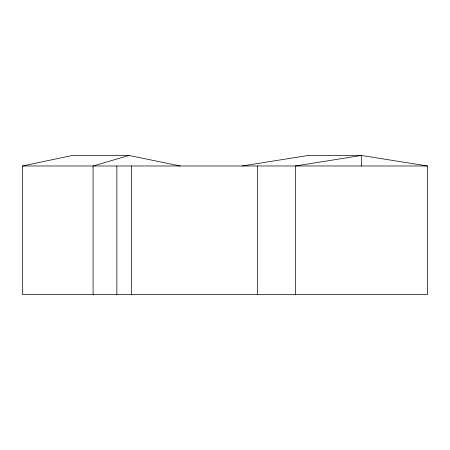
<?xml version="1.0" encoding="UTF-8"?>
<svg xmlns="http://www.w3.org/2000/svg" width="450" height="450" viewBox="0 0 450 450"><rect width="100%" height="100%" fill="white"/><g stroke="black" fill="none" stroke-linecap="round" stroke-linejoin="round"><path stroke-width="0.67" d="M180.287 165.982L129.015 155.458L93.082 165.982L93.082 294.542M242.213 165.982L308.284 155.458L361.434 155.458L427.5 165.982L427.5 294.542L22.5 294.542L22.5 165.982L72.394 155.458L129.015 155.458M22.5 165.982L427.5 165.982M361.434 165.982L361.434 155.458L295.363 165.982L295.363 294.542M257.608 165.982L257.608 294.542M131.631 165.982L131.631 294.542M116.865 165.982L116.865 294.542"/></g></svg>
